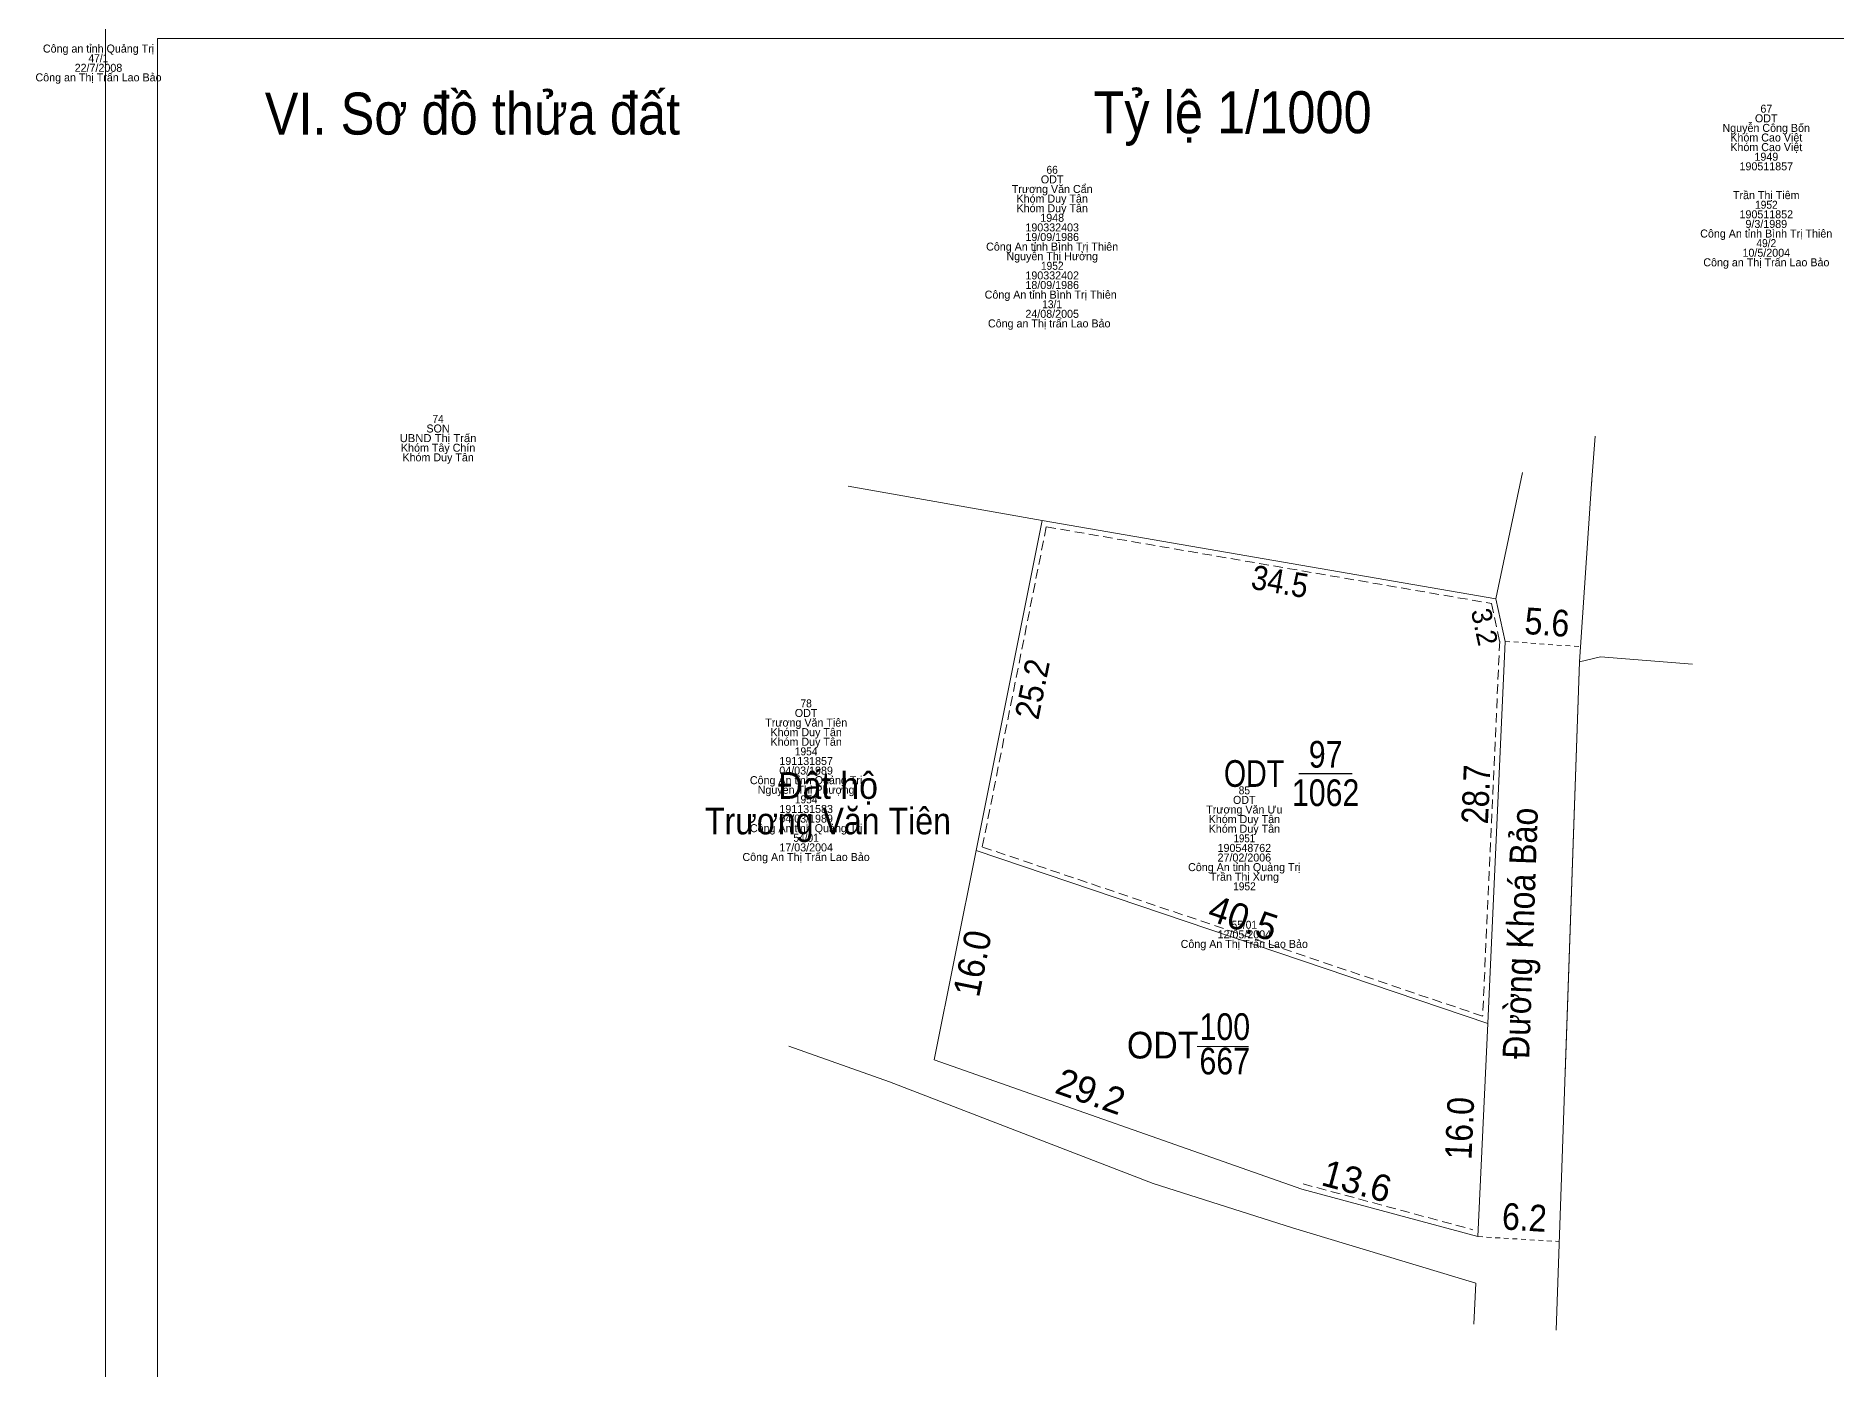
# Model space of a CAD drawing. Header units: metres. Extents: x 535887 to 536548, y 1837332 to 1837987.
# Drawn here: x 536142.9 to 536278, y 1837477.8 to 1837577.8 of the extents above; entities that cross this region are included whole.
import ezdxf
from ezdxf.enums import TextEntityAlignment as Align

# ---------------------------------------------------------------- set-up
doc = ezdxf.new("R2010")
doc.units = ezdxf.units.M
doc.header["$LTSCALE"] = 0.24
doc.linetypes.add('MEDIUM_DASHED', pattern=[4.5, 3, -1.5])
doc.linetypes.add('SHORT_DASHED', pattern=[2.7, 1.5, -1.2])
doc.layers.add('1', color=7, linetype='Continuous')
for name, color, linetype, lineweight in [('10', 7, 'Continuous', 13), ('13', 7, 'Continuous', 25), ('17', 7, 'Continuous', 13), ('23', 7, 'Continuous', 13), ('5', 7, 'Continuous', 13)]:
    doc.layers.add(name, color=color, linetype=linetype, lineweight=lineweight)

msp = doc.modelspace()

# ---------------------------------------------------------------- linework, layer by layer
at = {"layer": '10'}
for p, q in [((536259.58, 1837544.24), (536259.85, 1837547.81)), ((536252.41, 1837535.61), (536254.4, 1837545.08)), ((536203.83, 1837544.06), (536218.39, 1837541.48)), ((536258.68, 1837530.9), (536259.58, 1837544.24)), ((536218.39, 1837541.48), (536213.44, 1837516.74)), ((536218.39, 1837541.48), (536252.41, 1837535.61)), ((536252.41, 1837535.61), (536253.1, 1837532.43)), ((536257.6, 1837500), (536258.68, 1837530.9)), ((536206.94, 1837499.4), (536199.38, 1837502.08))]:
    msp.add_line(p, q, dxfattribs=at)
at = {"layer": '10', "linetype": 'MEDIUM_DASHED'}
msp.add_line((536218.7, 1837541.02), (536213.9, 1837517.01), dxfattribs=at)
msp.add_lwpolyline([(536218.7, 1837541.02), (536252.08, 1837535.27), (536252.71, 1837532.35)], dxfattribs=at)
at = {"layer": '10'}
for points in [[(536258.68, 1837530.9), (536260.25, 1837531.27), (536267.16, 1837530.72)], [(536210.3, 1837501.05), (536237.85, 1837491.36), (536251.07, 1837487.79)], [(536250.91, 1837484.3), (536237.16, 1837488.44), (536226.7, 1837491.77), (536206.94, 1837499.4)]]:
    msp.add_lwpolyline(points, dxfattribs=at)
at = {"layer": '13'}
msp.add_line((536237.63, 1837522.52), (536241.64, 1837522.52), dxfattribs=at)
at = {"layer": '17', "linetype": 'SHORT_DASHED'}
for p, q in [((536253.1, 1837532.43), (536258.76, 1837532.03)), ((536251.07, 1837487.79), (536257.16, 1837487.43))]:
    msp.add_line(p, q, dxfattribs=at)
at = {"layer": '17'}
for p, q in [((536251.8, 1837503.77), (536251.07, 1837487.79)), ((536230, 1837502.05), (536233.87, 1837502.05))]:
    msp.add_line(p, q, dxfattribs=at)
at = {"layer": '17', "linetype": 'MEDIUM_DASHED'}
msp.add_line((536237.95, 1837491.75), (536250.69, 1837488.31), dxfattribs=at)
at = {"layer": '17'}
msp.add_lwpolyline([(536152.04, 1837577.63), (536315.04, 1837577.63), (536315.04, 1837430.13), (536152.04, 1837430.13)], close=True, dxfattribs=at)
msp.add_lwpolyline([(536253.1, 1837532.43), (536251.8, 1837503.77), (536213.44, 1837516.74), (536210.3, 1837501.05)], dxfattribs=at)
at = {"layer": '17', "linetype": 'MEDIUM_DASHED'}
msp.add_lwpolyline([(536252.7, 1837532.45), (536251.42, 1837504.32), (536213.9, 1837517.01)], dxfattribs=at)
at = {"layer": '23'}
for p, q in [((536259.58, 1837544.24), (536259.6, 1837544.46)), ((536258.68, 1837530.9), (536259.58, 1837544.24)), ((536256.93, 1837480.79), (536258.68, 1837530.9)), ((536250.91, 1837484.3), (536250.77, 1837481.23))]:
    msp.add_line(p, q, dxfattribs=at)
at = {"layer": '5'}
msp.add_lwpolyline([(536148.14, 1837619.03), (536319.04, 1837619.03), (536319.04, 1837370.53), (536148.14, 1837370.53)], close=True, dxfattribs=at)

# ---------------------------------------------------------------- texts
at = {"layer": '1'}
for s, p in [('Công an tỉnh Quảng Trị', (536147.625, 1837576.58)), ('22/7/2008', (536147.62, 1837575.14)), ('Công an Thị Trấn Lao Bảo', (536147.625, 1837574.42)), ('ODT', (536272.685, 1837571.35)), ('67', (536272.695, 1837572.07)), ('Nguyễn Công Bốn', (536272.685, 1837570.63)), ('Khóm Cao Việt', (536272.69, 1837569.91)), ('Khóm Cao Việt', (536272.69, 1837569.19)), ('1949', (536272.695, 1837568.47)), ('ODT', (536219.135, 1837566.77)), ('190511857', (536272.69, 1837567.75)), ('Trương Văn Cẩn', (536219.14, 1837566.05)), ('Trần Thị Tiêm', (536272.685, 1837565.59)), ('Khóm Duy Tân', (536219.14, 1837565.33)), ('Khóm Duy Tân', (536219.14, 1837564.61)), ('190511852', (536272.69, 1837564.15)), ('190332403', (536219.14, 1837563.17)), ('1948', (536219.14, 1837563.89)), ('Công An tỉnh Bình Trị Thiên', (536272.685, 1837562.71)), ('9/3/1989', (536272.69, 1837563.43)), ('Công An tỉnh Bình Trị Thiên', (536219.135, 1837561.73)), ('19/09/1986', (536219.14, 1837562.45)), ('Nguyễn Thị Hưởng', (536219.14, 1837561.01)), ('Công an Thị Trấn Lao Bảo', (536272.695, 1837560.55)), ('10/5/2004', (536272.69, 1837561.27)), ('190332402', (536219.14, 1837559.57)), ('18/09/1986', (536219.14, 1837558.85)), ('Công An tỉnh Bình Trị Thiên ', (536219.14, 1837558.13)), ('Công an Thị trấn Lao Bảo  ', (536219.14, 1837555.97)), ('24/08/2005', (536219.14, 1837556.69)), ('SON', (536173.085, 1837548.09)), ('Khóm Tây Chín', (536173.09, 1837546.65)), ('Khóm Duy Tân', (536173.09, 1837545.93)), ('ODT', (536200.685, 1837526.76)), ('Trương Văn Tiên', (536200.695, 1837526.04)), ('Khóm Duy Tân', (536200.69, 1837525.32)), ('Khóm Duy Tân', (536200.69, 1837524.6)), ('04/03/1989', (536200.685, 1837522.44)), ('191131857', (536200.69, 1837523.16)), ('Công An tỉnh Quảng Trị', (536200.685, 1837521.72)), ('Nguyễn Thị Phượng', (536200.685, 1837521)), ('191131583', (536200.69, 1837519.56)), ('Trương Văn Ưu', (536233.55, 1837519.52)), ('ODT', (536233.545, 1837520.24)), ('Công An tỉnh Quảng Trị', (536200.685, 1837518.12)), ('04/03/1989', (536200.685, 1837518.84)), ('Khóm Duy Tân', (536233.55, 1837518.8)), ('Khóm Duy Tân', (536233.55, 1837518.08)), ('Công An Thị Trấn Lao Bảo', (536200.685, 1837515.96)), ('17/03/2004', (536200.69, 1837516.68)), ('27/02/2006', (536233.55, 1837515.92)), ('190548762', (536233.55, 1837516.64)), ('Công An tỉnh Quảng Trị', (536233.545, 1837515.2)), ('Trần Thị Xưng', (536233.555, 1837514.48)), ('12/05/2004', (536233.55, 1837510.16)), ('Công An Thị Trấn Lao Bảo', (536233.545, 1837509.44))]:
    msp.add_text(s, height=0.6, dxfattribs=at).set_placement(p, align=Align.CENTER)
for s, width, p in [('47/1', 0.95, (536147.615, 1837575.86)), ('66', 0.95, (536219.14, 1837567.49)), ('1952', 0.95, (536272.695, 1837564.87)), ('49/2', 0.95, (536272.69, 1837561.99)), ('1952', 0.95, (536219.145, 1837560.29)), ('13/1', 0.95, (536219.135, 1837557.41)), ('74', 0.95, (536173.09, 1837548.81)), ('UBND Thị Trấn', 1.05, (536173.085, 1837547.37)), ('78', 0.95, (536200.69, 1837527.48)), ('1954', 0.95, (536200.69, 1837523.88)), ('85', 0.95, (536233.55, 1837520.96)), ('1954', 0.95, (536200.69, 1837520.28)), ('54/01', 0.95, (536200.685, 1837517.4)), ('1951', 0.9, (536233.55, 1837517.36)), ('1952', 0.95, (536233.555, 1837513.76)), ('55/01', 0.95, (536233.545, 1837510.88))]:
    msp.add_text(s, height=0.6, dxfattribs=dict(at, width=width)).set_placement(p, align=Align.CENTER)
at = {"layer": '13', "width": 0.85}
for s, p in [('97', (536239.645, 1837522.96)), ('1062', (536239.645, 1837520.08))]:
    msp.add_text(s, height=2, dxfattribs=at).set_placement(p, align=Align.CENTER)
at = {"layer": '13', "width": 0.8}
msp.add_text('ODT ', height=2, dxfattribs=at).set_placement((536237.13, 1837521.52), align=Align.RIGHT)
at = {"layer": '17'}
for s, height, rotation, width, p in [('34.5', 1.815, 350.21, 0.9, (536236.066, 1837536.022)), ('5.6', 2, 355.958, 0.9, (536256.184, 1837532.873)), ('25.2', 1.815, 78.686, 0.95, (536218.536, 1837528.677)), ('28.7', 2, 87.403, 0.85, (536251.912, 1837520.91)), ('Đường Khoá Bảo', 2, 88, 0.9, (536255.236, 1837510.51)), ('16.0', 2, 78.683, 0.95, (536214.131, 1837508.094)), ('16.0', 2, 87.384, 0.9, (536250.685, 1837495.874)), ('6.2', 2, 356.617, 0.9, (536254.496, 1837488.243))]:
    msp.add_text(s, height=height, rotation=rotation, dxfattribs=dict(at, width=width)).set_placement(p, align=Align.CENTER)
for s, height, rotation, p in [('3.2', 1.5, 282.242, (536250.827, 1837533.359)), ('40.5', 2, 341.319, (536233.145, 1837510.734)), ('29.2', 2, 340.622, (536221.698, 1837497.739)), ('13.6', 2, 344.888, (536241.729, 1837490.994))]:
    msp.add_text(s, height=height, rotation=rotation, dxfattribs=at).set_placement(p, align=Align.CENTER)
for s, width, p in [('Đất hộ', 0.95, (536202.335, 1837520.62)), ('Trương Văn Tiên', 0.9, (536202.325, 1837517.96)), ('100', 0.85, (536232.085, 1837502.54)), ('ODT', 0.95, (536227.425, 1837501.15)), ('667', 0.85, (536232.08, 1837499.96))]:
    msp.add_text(s, height=2, dxfattribs=dict(at, width=width)).set_placement(p, align=Align.CENTER)
at = {"layer": '5', "width": 0.9}
for s, height, p in [('VI. Sơ đồ thửa đất', 3.149, (536175.665, 1837570.43)), ('Tỷ lệ 1/1000', 3.15, (536232.665, 1837570.53))]:
    msp.add_text(s, height=height, dxfattribs=at).set_placement(p, align=Align.CENTER)

doc.saveas('drawing.dxf')
